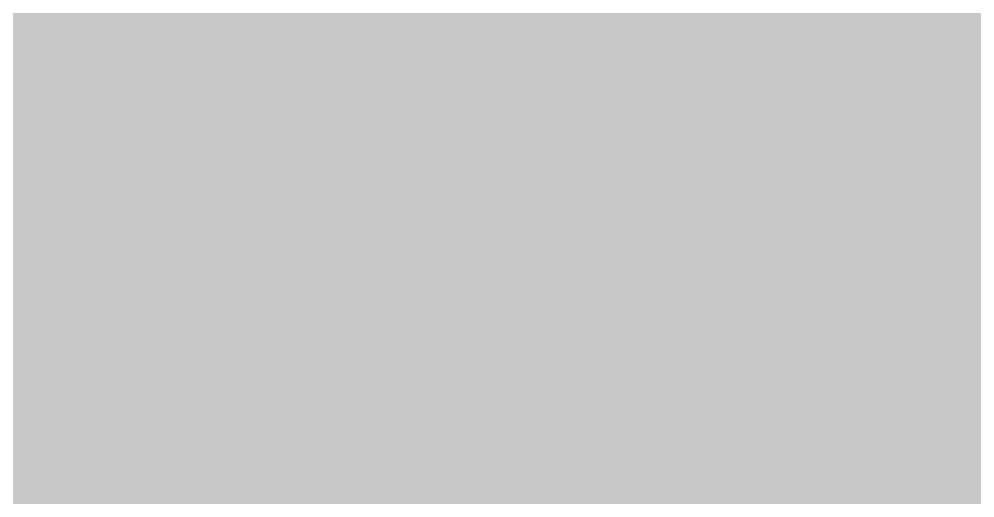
# Model space of a CAD drawing. Header units: millimetres. Extents: x -0.5 to 77.7, y -66.2 to -6.
# Drawn here: x 50.9498 to 51.0859, y -21.4668 to -21.3986 of the extents above; entities that cross this region are included whole.
import ezdxf

# ---------------------------------------------------------------- set-up
doc = ezdxf.new("R2010")
doc.units = ezdxf.units.MM
doc.header["$MEASUREMENT"] = 0
doc.layers.add('Inner1', color=7, linetype='Continuous', true_color=0x999966)
doc.layers.add('Top-Silkscreen-Layer', color=7, linetype='Continuous', true_color=0xffcc00)

msp = doc.modelspace()

# ---------------------------------------------------------------- hatches: boundary and pattern name
at = {"layer": 'Inner1'}
msp.add_hatch(color=256, dxfattribs=at).paths.add_polyline_path([(77.23901, -6.45415), (77.23901, -65.68199), (-0.02286, -65.68199), (-0.02286, -6.45415)])
at = {"layer": 'Top-Silkscreen-Layer'}
msp.add_hatch(color=256, dxfattribs=at).paths.add_polyline_path([(50.9981, -21.40521), (50.98404, -21.4311), (50.98247, -21.44955), (50.99602, -21.46394), (51.03908, -21.46293)])

# ---------------------------------------------------------------- linework, layer by layer
at = {"layer": 'Top-Silkscreen-Layer', "const_width": 0.254}
for points in [[(51.1981, -21.40544), (51.21015, -21.47585), (51.23699, -21.40698)], [(51.20501, -21.29512), (51.1919, -21.31478), (51.18938, -21.32993), (51.20144, -21.339), (51.21351, -21.34807), (51.22581, -21.34165)], [(51.09685, -21.2953), (51.10092, -21.34434), (51.11372, -21.35396), (51.13091, -21.34456), (51.1481, -21.33516), (51.1481, -21.32106)], [(50.90016, -21.30916), (50.9181, -21.34071), (50.93604, -21.30916), (50.93291, -21.29484), (50.9181, -21.29484), (50.90329, -21.29484)], [(51.00422, -21.29803), (51.00498, -21.34032), (51.01685, -21.34761), (51.02748, -21.3411), (51.02843, -21.29504)], [(50.9981, -21.40521), (50.98404, -21.4311), (50.98247, -21.44955), (50.99602, -21.46394), (51.03908, -21.46293)], [(51.09272, -21.40335), (51.10682, -21.47886), (51.12005, -21.48464), (51.13283, -21.47373), (51.13379, -21.39656)], [(50.90186, -21.40133), (50.8881, -21.40989), (50.8881, -21.43157), (50.8881, -21.45324), (50.9031, -21.46596), (50.9181, -21.47868), (50.9331, -21.46596), (50.9481, -21.45324), (50.9481, -21.43153), (50.9481, -21.40982), (50.93335, -21.40107)], [(50.98532, -21.58906), (50.99024, -21.60516), (50.98292, -21.61047), (50.9525, -21.58367), (50.9582, -21.5693), (50.9693, -21.57113)]]:
    msp.add_lwpolyline(points, close=True, dxfattribs=at)
msp.add_lwpolyline([(51.24536, -21.50781), (51.18154, -21.51112), (51.16195, -21.52669), (51.1526, -21.51345), (51.12315, -21.49711), (51.10305, -21.49402), (51.08261, -21.51027), (51.06216, -21.52652), (51.05347, -21.5133), (51.04477, -21.50008), (51.02202, -21.49714), (50.99927, -21.4942), (50.98956, -21.50534), (50.97043, -21.52063), (50.96101, -21.52477), (50.9529, -21.51243), (50.92202, -21.49714), (50.89927, -21.4942), (50.88849, -21.50656), (50.87771, -21.51893), (50.86165, -21.50622), (50.84366, -21.49182), (50.8549, -21.47028), (50.8681, -21.43048), (50.8681, -21.41054), (50.85272, -21.39569), (50.83022, -21.38085), (50.83435, -21.3673), (50.85216, -21.28887), (50.84122, -21.2719), (50.81706, -21.2719)], dxfattribs=at)

doc.saveas('drawing.dxf')
